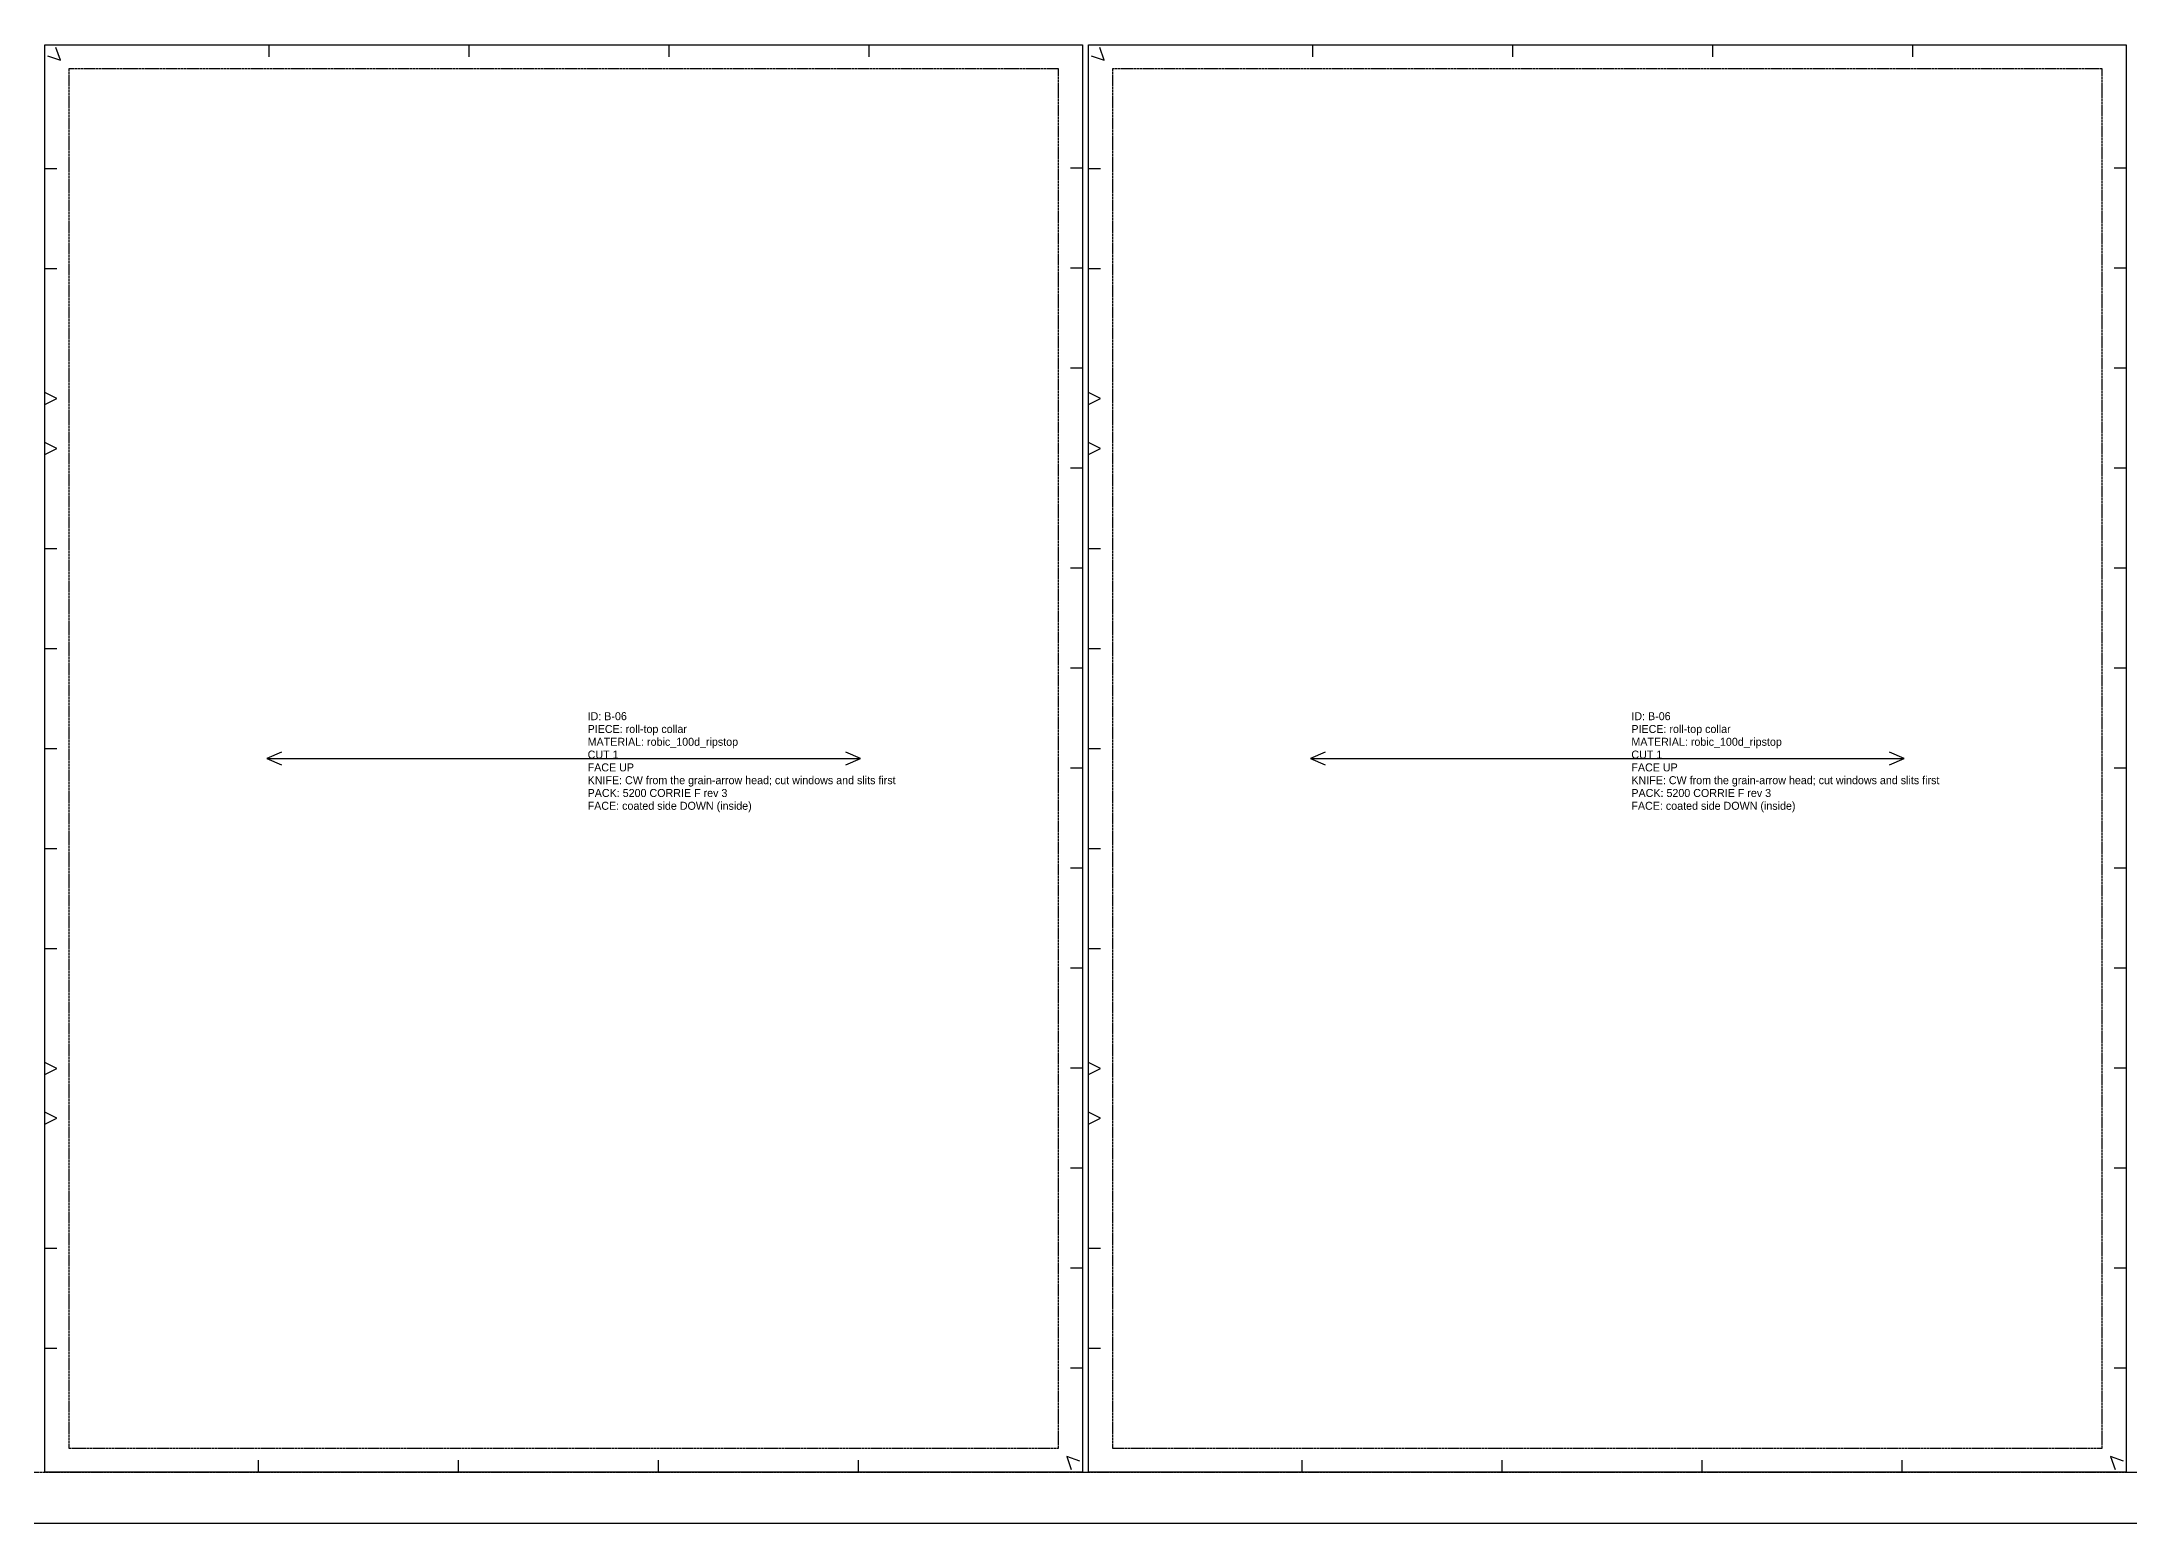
# Model space of a CAD drawing. Header units: millimetres. Extents: x 0 to 9408, y -22 to 1524.
# Drawn here: x 1042 to 2086, y 0 to 741 of the extents above; entities that cross this region are included whole.
import ezdxf

# ---------------------------------------------------------------- set-up
doc = ezdxf.new("R2010")
doc.units = ezdxf.units.MM
doc.linetypes.add('DASHED', pattern=[1.524, 1.27, -0.254])
for name, color, linetype in [('CUT', 7, 'Continuous'), ('GRAIN', 5, 'Continuous'), ('NOTCH', 1, 'Continuous'), ('SEW', 3, 'Continuous'), ('TEXT', 2, 'Continuous')]:
    doc.layers.add(name, color=color, linetype=linetype)

msp = doc.modelspace()

# ---------------------------------------------------------------- linework, layer by layer
at = {"layer": 'CUT'}
for points in [[(1043.6, 739.2), (1562.4, 739.2), (1562.4, 25.5), (1043.6, 25.5)], [(1565.4, 739.2), (2084.2, 739.2), (2084.2, 25.5), (1565.4, 25.5)]]:
    msp.add_lwpolyline(points, close=True, dxfattribs=at)
at = {"layer": 'GRAIN'}
for points in [[(1161.9, 385.5), (1154.6, 382.3), (1161.9, 379.2)], [(1154.6, 382.3), (1451.4, 382.3)], [(1444.1, 379.2), (1451.4, 382.3), (1444.1, 385.5)], [(1683.7, 385.5), (1676.4, 382.3), (1683.7, 379.2)], [(1676.4, 382.3), (1973.2, 382.3)], [(1965.9, 379.2), (1973.2, 382.3), (1965.9, 385.5)]]:
    msp.add_lwpolyline(points, dxfattribs=at)
at = {"layer": 'NOTCH'}
for points in [[(1045, 733.6), (1051.4, 731.4), (1049.2, 737.8)], [(1155.6, 739.2), (1155.6, 733.2)], [(1255.6, 739.2), (1255.6, 733.2)], [(1355.6, 739.2), (1355.6, 733.2)], [(1455.6, 739.2), (1455.6, 733.2)], [(1566.8, 733.6), (1573.2, 731.4), (1571, 737.8)], [(1677.4, 739.2), (1677.4, 733.2)], [(1777.4, 739.2), (1777.4, 733.2)], [(1877.4, 739.2), (1877.4, 733.2)], [(1977.4, 739.2), (1977.4, 733.2)], [(1043.6, 677.3), (1049.6, 677.3)], [(1562.4, 677.5), (1556.4, 677.5)], [(1565.4, 677.3), (1571.4, 677.3)], [(2084.2, 677.5), (2078.2, 677.5)], [(1043.6, 627.3), (1049.6, 627.3)], [(1562.4, 627.5), (1556.4, 627.5)], [(1565.4, 627.3), (1571.4, 627.3)], [(2084.2, 627.5), (2078.2, 627.5)], [(1562.4, 577.5), (1556.4, 577.5)], [(2084.2, 577.5), (2078.2, 577.5)], [(1043.6, 559.3), (1049.6, 562.3), (1043.6, 565.3)], [(1565.4, 559.3), (1571.4, 562.3), (1565.4, 565.3)], [(1043.6, 534.4), (1049.6, 537.4), (1043.6, 540.4)], [(1565.4, 534.4), (1571.4, 537.4), (1565.4, 540.4)], [(1562.4, 527.5), (1556.4, 527.5)], [(2084.2, 527.5), (2078.2, 527.5)], [(1043.6, 487.4), (1049.6, 487.4)], [(1565.4, 487.4), (1571.4, 487.4)], [(1562.4, 477.5), (1556.4, 477.5)], [(2084.2, 477.5), (2078.2, 477.5)], [(1043.6, 437.4), (1049.6, 437.4)], [(1565.4, 437.4), (1571.4, 437.4)], [(1562.4, 427.5), (1556.4, 427.5)], [(2084.2, 427.5), (2078.2, 427.5)], [(1043.6, 387.4), (1049.6, 387.4)], [(1565.4, 387.4), (1571.4, 387.4)], [(1562.4, 377.5), (1556.4, 377.5)], [(2084.2, 377.5), (2078.2, 377.5)], [(1043.6, 337.4), (1049.6, 337.4)], [(1565.4, 337.4), (1571.4, 337.4)], [(1562.4, 327.5), (1556.4, 327.5)], [(2084.2, 327.5), (2078.2, 327.5)], [(1043.6, 287.4), (1049.6, 287.4)], [(1565.4, 287.4), (1571.4, 287.4)], [(1562.4, 277.5), (1556.4, 277.5)], [(2084.2, 277.5), (2078.2, 277.5)], [(1043.6, 224.4), (1049.6, 227.4), (1043.6, 230.4)], [(1565.4, 224.4), (1571.4, 227.4), (1565.4, 230.4)], [(1562.4, 227.5), (1556.4, 227.5)], [(2084.2, 227.5), (2078.2, 227.5)], [(1043.6, 199.5), (1049.6, 202.5), (1043.6, 205.5)], [(1565.4, 199.5), (1571.4, 202.5), (1565.4, 205.5)], [(1562.4, 177.5), (1556.4, 177.5)], [(2084.2, 177.5), (2078.2, 177.5)], [(1043.6, 137.5), (1049.6, 137.5)], [(1565.4, 137.5), (1571.4, 137.5)], [(1562.4, 127.5), (1556.4, 127.5)], [(2084.2, 127.5), (2078.2, 127.5)], [(1043.6, 87.5), (1049.6, 87.5)], [(1565.4, 87.5), (1571.4, 87.5)], [(1562.4, 77.5), (1556.4, 77.5)], [(2084.2, 77.5), (2078.2, 77.5)], [(1150.4, 25.5), (1150.4, 31.5)], [(1250.4, 25.5), (1250.4, 31.5)], [(1350.4, 25.5), (1350.4, 31.5)], [(1450.4, 25.5), (1450.4, 31.5)], [(1561, 31.1), (1554.6, 33.3), (1556.8, 26.9)], [(1672.2, 25.5), (1672.2, 31.5)], [(1772.2, 25.5), (1772.2, 31.5)], [(1872.2, 25.5), (1872.2, 31.5)], [(1972.2, 25.5), (1972.2, 31.5)], [(2082.8, 31.1), (2076.4, 33.3), (2078.6, 26.9)]]:
    msp.add_lwpolyline(points, dxfattribs=at)
at = {"layer": 'SEW', "linetype": 'DASHED'}
for points in [[(1055.6, 727.2), (1055.6, 37.5), (1550.4, 37.5), (1550.4, 727.2)], [(1577.4, 727.2), (1577.4, 37.5), (2072.2, 37.5), (2072.2, 727.2)]]:
    msp.add_lwpolyline(points, close=True, dxfattribs=at)
at = {"layer": 'TEXT', "linetype": 'DASHED'}
msp.add_line((0, 25.5), (9305, 25.5), dxfattribs=at)
at = {"layer": 'TEXT'}
msp.add_lwpolyline([(0, 0), (9305, 0), (9305, 1524), (0, 1524)], close=True, dxfattribs=at)

# ---------------------------------------------------------------- texts
for s, p in [('PIECE: roll-top collar', (1315, 395.1)), ('ID: B-06', (1315, 401.5)), ('PIECE: roll-top collar', (1836.8, 395.1)), ('ID: B-06', (1836.8, 401.5)), ('CUT 1', (1315, 382.3)), ('MATERIAL: robic_100d_ripstop', (1315, 388.7)), ('CUT 1', (1836.8, 382.3)), ('MATERIAL: robic_100d_ripstop', (1836.8, 388.7)), ('FACE UP', (1315, 375.9)), ('FACE UP', (1836.8, 375.9)), ('KNIFE: CW from the grain-arrow head; cut windows and slits first', (1315, 369.5)), ('PACK: 5200 CORRIE F rev 3', (1315, 363.1)), ('KNIFE: CW from the grain-arrow head; cut windows and slits first', (1836.8, 369.5)), ('PACK: 5200 CORRIE F rev 3', (1836.8, 363.1)), ('FACE: coated side DOWN (inside)', (1315, 356.7)), ('FACE: coated side DOWN (inside)', (1836.8, 356.7))]:
    msp.add_text(s, height=4, dxfattribs=at).set_placement(p)

doc.saveas('drawing.dxf')
